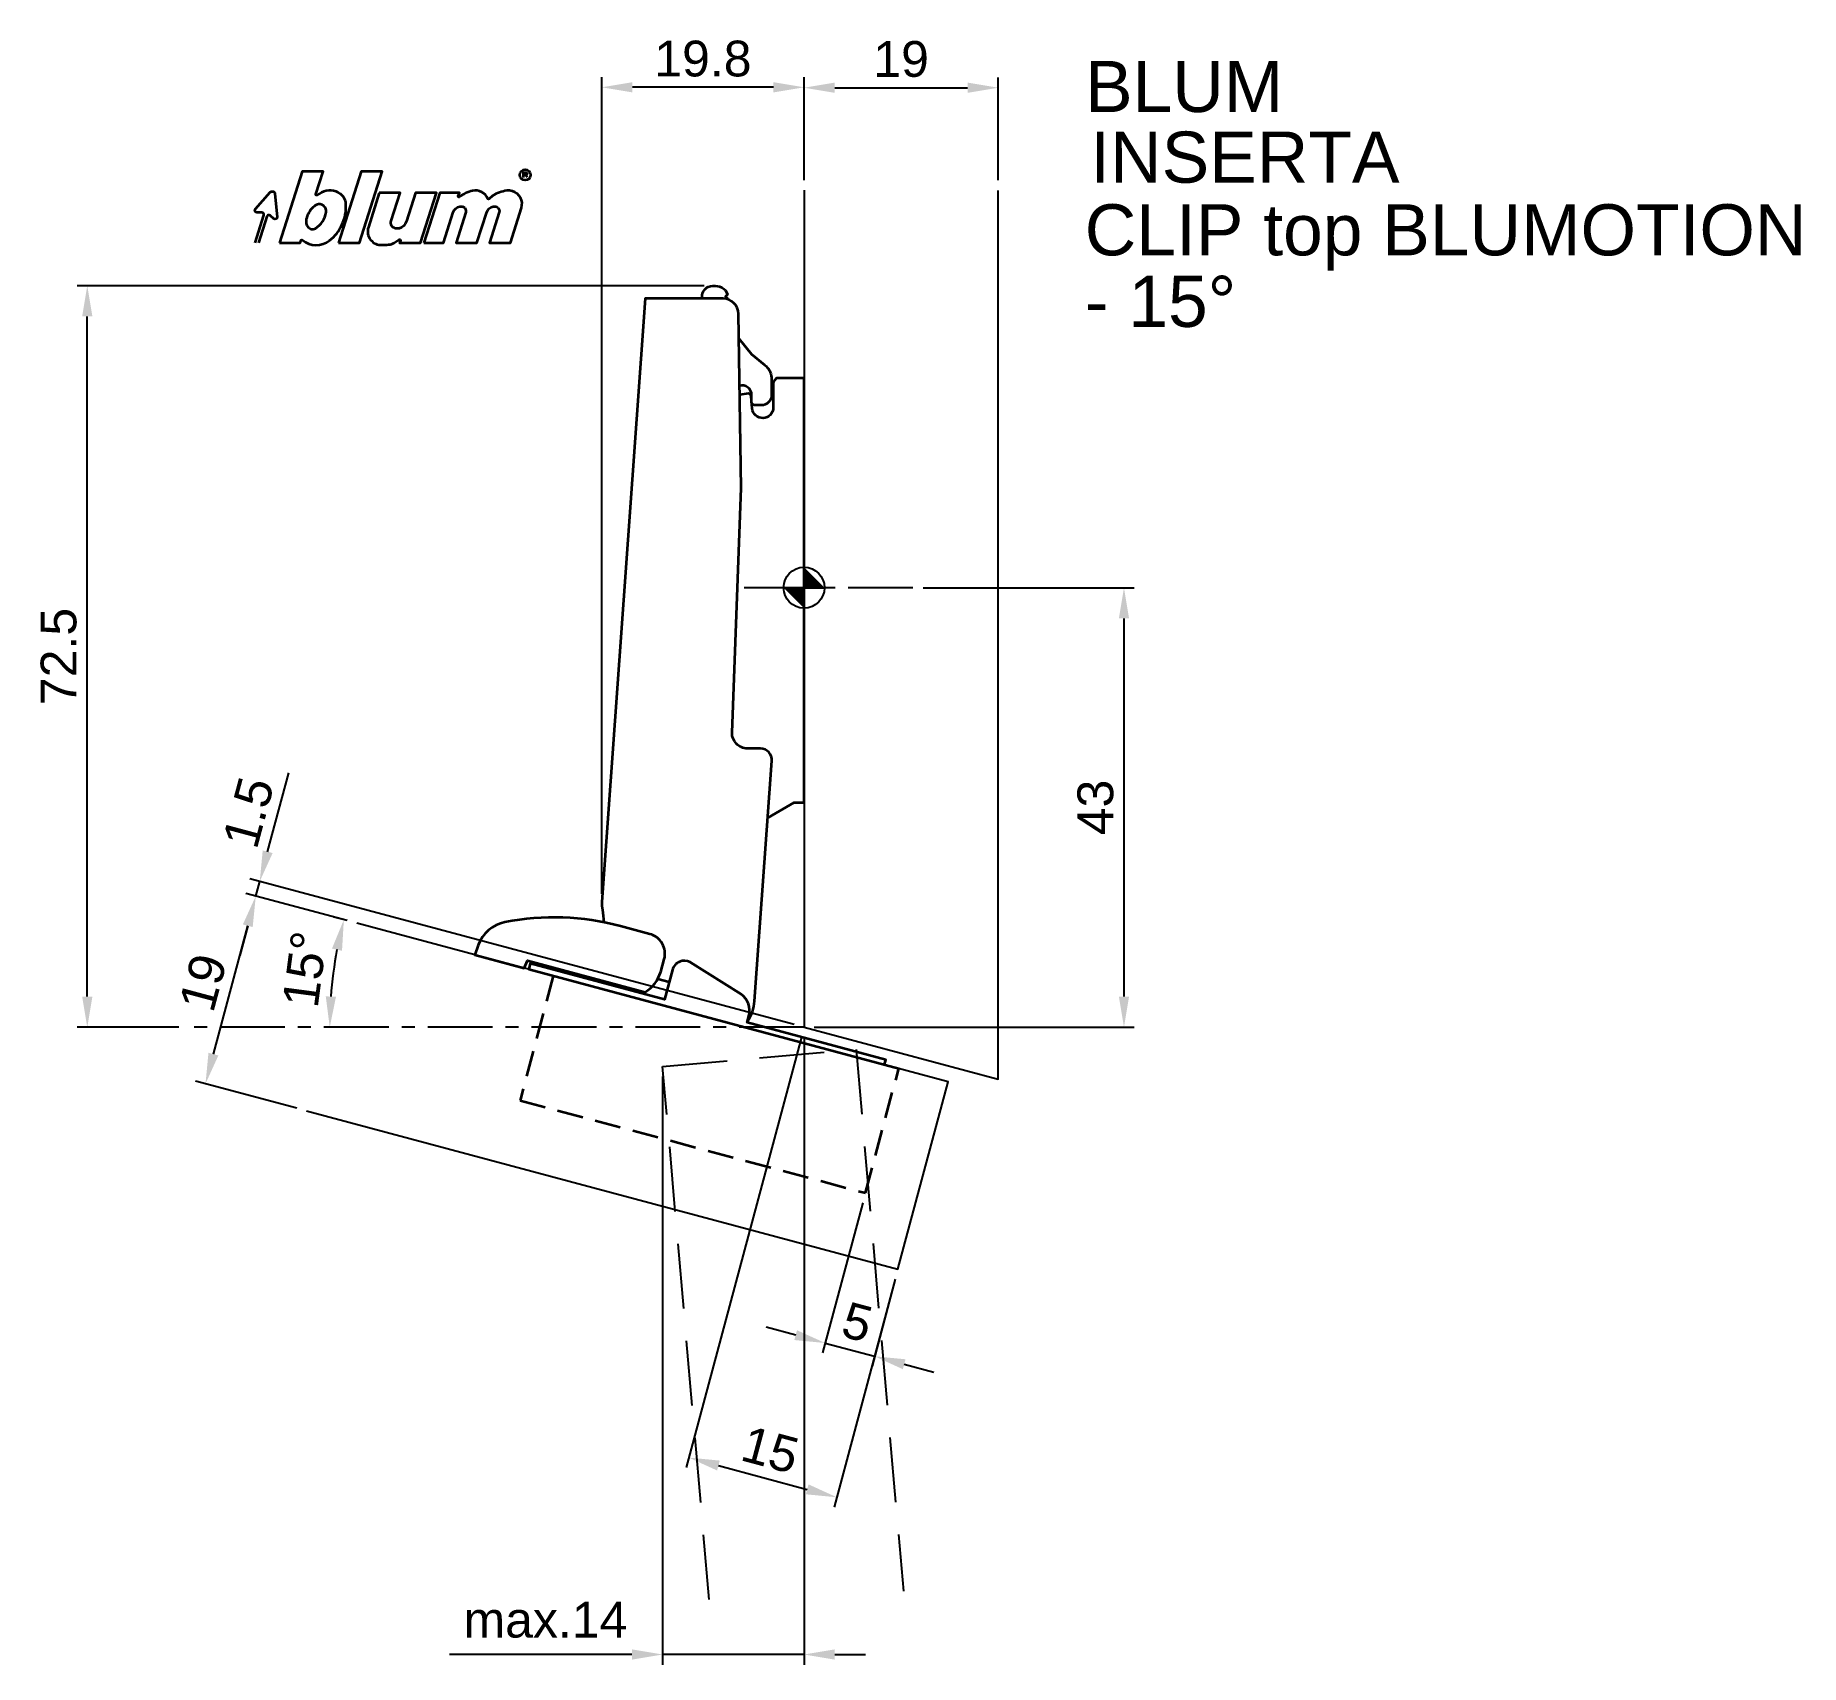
# Model space of a CAD drawing. Extents: x -75 to 98, y -105 to 54.
import ezdxf

# ---------------------------------------------------------------- set-up
doc = ezdxf.new("R2010")
doc.units = 0
doc.header["$PDMODE"] = 35
doc.header["$PDSIZE"] = 5
doc.linetypes.add('MITTE', pattern=[50.8, 31.75, -6.35, 6.35, -6.35])
doc.linetypes.add('STRICHLINIE', pattern=[19.05, 12.7, -6.35])
doc.layers.get('Defpoints').update_dxf_attribs({"linetype": 'CONTINUOUS'})
doc.layers.add('1', color=2, linetype='CONTINUOUS')
doc.layers.add('5', color=1, linetype='CONTINUOUS')
doc.layers.add('6', color=3, linetype='CONTINUOUS', lineweight=35)
doc.styles.add('Beschlag', font='ARIAL.TTF')
doc.dimstyles.new('Beschlag', dxfattribs={"dimtxt": 3.5, "dimasz": 3, "dimexe": 1, "dimexo": 1, "dimgap": 1, "dimtad": 1, "dimdec": 1, "dimdsep": 46, "dimtxsty": 'Beschlag', "dimcen": 2, "dimclrd": 256, "dimclre": 256, "dimclrt": 256, "dimadec": 1, "dimazin": 2, "dimtfac": 0.71, "dimtdec": 1, "dimtix": 1, "dimtmove": 2, "dimatfit": 0, "dimfxl": 0, "dimtolj": 1, "dimlwd": -1, "dimlwe": -1, "dimarcsym": 0})

# ---------------------------------------------------------------- blocks, each defined once
blk = doc.blocks.new('NullPunkt')
at = {"layer": '5'}
for points in [[(0, 2), (0, -2)], [(-2, 0), (2, 0)]]:
    blk.add_lwpolyline(points, dxfattribs=at)
blk.add_circle((0, 0), 2, dxfattribs=at)
for points in [[(0, 0), (-2, 0), (0, 2)], [(0, 0), (2, 0), (0, -2)]]:
    blk.add_solid(points, dxfattribs=at)
blk = doc.blocks.new('*D1')
at = {"layer": '1'}
for p, q in [((-9.79, 29.54), (-71.15, 29.54)), ((-70.15, -40), (-70.15, 26.54)), ((-61.18, -43), (-71.15, -43))]:
    blk.add_line(p, q, dxfattribs=at)
for points in [[(-70.65, 26.54), (-69.65, 26.54), (-70.15, 29.54)], [(-70.65, -40), (-69.65, -40), (-70.15, -43)]]:
    blk.add_solid(points, dxfattribs=at)
at = {"layer": 'Defpoints', "color": 0}
for p in [(-70.15, 29.54), (-8.79, 29.54), (-60.18, -43)]:
    blk.add_point(p, dxfattribs=at)
at = {"layer": '1', "insert": (-72.94, -6.73), "char_height": 3.5, "attachment_point": 5, "rotation": 90, "style": 'Beschlag'}
blk.add_mtext('\\A1;72.5', dxfattribs=at)
blk = doc.blocks.new('*D2')
at = {"layer": '1'}
for p, q in [((0, 39.88), (0, 49.91)), ((3, 48.91), (16, 48.91)), ((19, 39.86), (19, 49.91))]:
    blk.add_line(p, q, dxfattribs=at)
for points in [[(3, 49.41), (3, 48.41), (0, 48.91)], [(16, 49.41), (16, 48.41), (19, 48.91)]]:
    blk.add_solid(points, dxfattribs=at)
at = {"layer": 'Defpoints', "color": 0}
for p in [(19, 48.91), (0, 38.88), (19, 38.86)]:
    blk.add_point(p, dxfattribs=at)
at = {"layer": '1', "insert": (9.5, 51.7), "char_height": 3.5, "attachment_point": 5, "style": 'Beschlag'}
blk.add_mtext('\\A1;19', dxfattribs=at)
blk = doc.blocks.new('*D3')
at = {"layer": '1'}
for p, q in [((-44.73, -32.57), (-54.63, -29.92)), ((-57.8, -45.63), (-54.44, -33.07)), ((-49.65, -50.92), (-59.55, -48.27))]:
    blk.add_line(p, q, dxfattribs=at)
for points in [[(-54.92, -32.94), (-53.96, -33.2), (-53.66, -30.17)], [(-58.29, -45.5), (-57.32, -45.76), (-58.58, -48.53)]]:
    blk.add_solid(points, dxfattribs=at)
at = {"layer": 'Defpoints', "color": 0}
for p in [(-53.66, -30.17), (-43.76, -32.83), (-48.68, -51.18)]:
    blk.add_point(p, dxfattribs=at)
at = {"layer": '1', "insert": (-58.81, -38.63), "char_height": 3.5, "attachment_point": 5, "rotation": 75, "style": 'Beschlag'}
blk.add_mtext('\\A1;19', dxfattribs=at)
blk = doc.blocks.new('*D4')
at = {"layer": '1'}
for p, q in [((-52.5, -25.83), (-51.72, -22.93)), ((-0.97, -42.74), (-54.24, -28.47)), ((-53.66, -30.17), (-53.27, -28.73)), ((-44.73, -32.57), (-54.63, -29.92)), ((-54.44, -33.07), (-55.21, -35.97))]:
    blk.add_line(p, q, dxfattribs=at)
for points in [[(-52.98, -25.7), (-52.01, -25.96), (-53.27, -28.73)], [(-54.92, -32.94), (-53.96, -33.2), (-53.66, -30.17)]]:
    blk.add_solid(points, dxfattribs=at)
at = {"layer": 'Defpoints', "color": 0}
for p in [(-53.27, -28.73), (-43.76, -32.83), (0, -43)]:
    blk.add_point(p, dxfattribs=at)
at = {"layer": '1', "insert": (-54.37, -21.99), "char_height": 3.5, "attachment_point": 5, "rotation": 75, "style": 'Beschlag'}
blk.add_mtext('\\A1;1.5', dxfattribs=at)
blk = doc.blocks.new('Logo_BLUM')
at = {"layer": '6', "color": 20, "linetype": 'Continuous'}
for points in [[(2.39, 0), (4.43, 0), (4.52, 0.26, -0.512391), (4.62, 0.29, 0.357881), (7.3, 0.25, 0.116336), (8.5, 1.76, 0.127435), (8.89, 3.85, 0.227045), (8.36, 4.79, 0.273775), (6.5, 4.93), (6.04, 4.67, -0.689828), (5.94, 4.76), (6.65, 7), (4.61, 7)], [(5.59, 3.39, 0.16703), (4.99, 2.14, 0.322673), (5.41, 1.39, 0.260102), (5.93, 1.42, 0.211929), (6.95, 3, 0.250706), (6.73, 3.62, 0.316796), (6.01, 3.72, 0.086595)], [(12.15, 4.9), (11.09, 1.53, 0.527578), (12.44, -0.2, -0.003338), (13.06, -0.17, 0.131781), (13.63, 0.02), (14.12, 0.32, -0.706223), (14.22, 0.24), (14.15, 0), (16.19, 0), (17.75, 4.9), (15.7, 4.9), (14.81, 2.11, -0.253672), (14.11, 1.42, -0.127823), (13.72, 1.42, -0.447747), (13.33, 2.15), (14.2, 4.9)], [(16.53, 0), (18.44, 0), (19.39, 3, -0.282196), (20.04, 3.56, -0.141376), (20.38, 3.52, -0.3938), (20.62, 2.99), (19.67, 0), (21.72, 0), (22.67, 3, -0.282189), (23.31, 3.56, -0.141385), (23.65, 3.52, -0.393792), (23.89, 2.99), (22.94, 0), (24.99, 0), (26.07, 3.42, 0.424526), (25.18, 5.07, 0.098115), (24.64, 5.11, 0.114777), (23.24, 4.6), (22.89, 4.28, -0.522588), (22.79, 4.31, 0.36711), (21.28, 5.09, 0.102012), (20, 4.5, -0.748324), (19.89, 4.58), (20, 4.9), (18.08, 4.9)]]:
    blk.add_lwpolyline(points, format="xyb", close=True, dxfattribs=at)
blk.add_lwpolyline([(8.18, 0), (10.23, 0), (12.45, 7), (10.4, 7)], close=True, dxfattribs=at)
for points in [[(26.26, 6.4), (26.26, 6.9), (26.52, 6.9, -0.975005), (26.53, 6.67, 0.014563), (26.45, 6.67), (26.26, 6.67), (26.45, 6.67), (26.52, 6.6), (26.57, 6.53), (26.62, 6.42)], [(0, 0), (0.86, 2.7, 0.480207), (0.67, 2.98), (0.19, 2.97, -0.689229), (0.05, 3.33), (1.49, 4.95, -0.685285), (1.94, 4.79), (2.15, 2.54, -0.636083), (1.84, 2.36), (1.47, 2.68, 0.560356), (1.16, 2.59), (0.34, 0)]]:
    blk.add_lwpolyline(points, format="xyb", dxfattribs=at)
blk.add_circle((26.44, 6.65), 0.527, dxfattribs=at)
blk = doc.blocks.new('*D6')
at = {"layer": '1'}
for p, q in [((5.75, -60.17), (1.82, -74.86)), ((8.92, -67.65), (6.65, -76.15)), ((-0.82, -73.12), (-3.72, -72.34)), ((2.07, -73.89), (6.9, -75.19)), ((9.8, -75.97), (12.7, -76.74))]:
    blk.add_line(p, q, dxfattribs=at)
for points in [[(-0.69, -72.64), (-0.95, -73.6), (2.07, -73.89)], [(9.93, -75.48), (9.67, -76.45), (6.9, -75.19)]]:
    blk.add_solid(points, dxfattribs=at)
at = {"layer": 'Defpoints', "color": 0}
for p in [(6.01, -59.21), (9.18, -66.68), (6.9, -75.19)]:
    blk.add_point(p, dxfattribs=at)
at = {"layer": '1', "insert": (5.21, -71.86), "char_height": 3.5, "attachment_point": 5, "rotation": 345, "style": 'Beschlag'}
blk.add_mtext('\\A1;5', dxfattribs=at)
blk = doc.blocks.new('*D7')
at = {"layer": '1'}
for p, q in [((-0.26, -43.97), (-11.54, -86.07)), ((8.92, -67.65), (2.95, -89.95)), ((-8.38, -85.88), (0.31, -88.21))]:
    blk.add_line(p, q, dxfattribs=at)
for points in [[(-8.25, -85.39), (-8.51, -86.36), (-11.28, -85.1)], [(0.44, -87.72), (0.18, -88.69), (3.21, -88.98)]]:
    blk.add_solid(points, dxfattribs=at)
at = {"layer": 'Defpoints', "color": 0}
for p in [(0, -43), (9.18, -66.68), (3.21, -88.98)]:
    blk.add_point(p, dxfattribs=at)
at = {"layer": '1', "insert": (-3.31, -84.35), "char_height": 3.5, "attachment_point": 5, "rotation": 345, "style": 'Beschlag'}
blk.add_mtext('\\A1;15', dxfattribs=at)
blk = doc.blocks.new('*D9')
at = {"layer": '1'}
blk.add_line((-44.73, -32.57), (-46.01, -32.23), dxfattribs=at)
blk.add_arc((-5.8, -43), 40.63, 169.2317, 175.7684, dxfattribs=at)
for points in [[(-46.2, -35.3), (-45.22, -35.52), (-45.04, -32.48)], [(-45.81, -40.02), (-46.81, -39.98), (-46.42, -43)]]:
    blk.add_solid(points, dxfattribs=at)
at = {"layer": 'Defpoints', "color": 0}
for p in [(-43.76, -32.83), (-45.81, -35.94), (-60.18, -43), (0, -43), (14.1, -48.33)]:
    blk.add_point(p, dxfattribs=at)
at = {"layer": '1', "insert": (-48.84, -37.33), "char_height": 3.5, "attachment_point": 5, "rotation": 82.5, "style": 'Beschlag'}
blk.add_mtext('\\A1;15°', dxfattribs=at)
blk = doc.blocks.new('*D10')
at = {"layer": '1'}
for p, q in [((-19.79, -29.95), (-19.79, 49.95)), ((-3, 48.95), (-16.79, 48.95)), ((0, 39.88), (0, 49.95))]:
    blk.add_line(p, q, dxfattribs=at)
for points in [[(-16.79, 49.45), (-16.79, 48.45), (-19.79, 48.95)], [(-3, 49.45), (-3, 48.45), (0, 48.95)]]:
    blk.add_solid(points, dxfattribs=at)
at = {"layer": 'Defpoints', "color": 0}
for p in [(-19.79, 48.95), (0, 38.88), (-19.79, -30.95)]:
    blk.add_point(p, dxfattribs=at)
at = {"layer": '1', "insert": (-9.9, 51.74), "char_height": 3.5, "attachment_point": 5, "style": 'Beschlag'}
blk.add_mtext('\\A1;19.8', dxfattribs=at)
blk = doc.blocks.new('*D11')
at = {"layer": '1'}
for p, q in [((11.66, 0), (32.31, 0)), ((31.31, -3), (31.31, -40)), ((1, -43), (32.31, -43))]:
    blk.add_line(p, q, dxfattribs=at)
for points in [[(30.81, -3), (31.81, -3), (31.31, 0)], [(30.81, -40), (31.81, -40), (31.31, -43)]]:
    blk.add_solid(points, dxfattribs=at)
at = {"layer": 'Defpoints', "color": 0}
for p in [(10.66, 0), (0, -43), (31.31, -43)]:
    blk.add_point(p, dxfattribs=at)
at = {"layer": '1', "insert": (28.53, -21.5), "char_height": 3.5, "attachment_point": 5, "rotation": 90, "style": 'Beschlag'}
blk.add_mtext('\\A1;43', dxfattribs=at)
blk = doc.blocks.new('*D13')
at = {"layer": '1'}
for p, q in [((0, -44), (0, -105.36)), ((-13.84, -47.83), (-13.84, -105.36)), ((-16.84, -104.36), (-19.84, -104.36)), ((0, -104.36), (-13.84, -104.36)), ((3, -104.36), (6, -104.36))]:
    blk.add_line(p, q, dxfattribs=at)
for points in [[(-16.84, -103.86), (-16.84, -104.86), (-13.84, -104.36)], [(3, -103.86), (3, -104.86), (0, -104.36)]]:
    blk.add_solid(points, dxfattribs=at)
at = {"layer": 'Defpoints', "color": 0}
for p in [(0, -43), (-13.84, -46.83), (-13.84, -104.36)]:
    blk.add_point(p, dxfattribs=at)
at = {"layer": '1', "insert": (-25.31, -100.98), "char_height": 3.5, "attachment_point": 5, "style": 'Beschlag'}
blk.add_mtext('\\A1;max.14', dxfattribs=at)

msp = doc.modelspace()

# ---------------------------------------------------------------- linework, layer by layer
at = {"layer": '1'}
for p, q in [((-51.72, -22.93), (-50.43, -18.1)), ((-19.84, -104.36), (-34.71, -104.36))]:
    msp.add_line(p, q, dxfattribs=at)
at = {"layer": '5', "linetype": 'MITTE', "ltscale": 0.2}
msp.add_line((10.66, 0), (-6.27, 0), dxfattribs=at)
at = {"layer": '5'}
for points in [[(0, 38.88), (0, -43), (19, -48.09), (19, 38.86)], [(-48.68, -51.18), (9.18, -66.68), (14.1, -48.33), (-43.76, -32.83)]]:
    msp.add_lwpolyline(points, dxfattribs=at)
at = {"layer": '5', "linetype": 'MITTE', "ltscale": 0.2}
msp.add_lwpolyline([(0, -43), (-60.18, -43)], dxfattribs=at)
at = {"layer": '5', "linetype": 'STRICHLINIE', "ltscale": 0.5}
msp.add_lwpolyline([(-9.28, -98.99), (-13.84, -46.83), (5.09, -45.18), (9.72, -98.18)], dxfattribs=at)
at = {"layer": '6'}
msp.add_line((-13.21, -38.58), (-14.32, -38.28), dxfattribs=at)
for points in [[(-9.98, 28.28), (-9.98, 28.5, -0.303334), (-9.37, 29.42, -0.299395), (-7.69, 29.1), (-7.5, 28.68), (-7.68, 28.5), (-7.48, 28.3), (-7.48, 28.21)], [(-5.54, -42.43, 0.13394), (-4.84, -40.45), (-3.16, -16.95, 0.440461), (-4.25, -15.73), (-5.55, -15.73, -0.424475), (-7.04, -14.17), (-6.16, 9.73), (-6.43, 26.8, 0.409111), (-7.92, 28.28), (-15.55, 28.29), (-19.79, -30.73, 0.064443), (-19.74, -31.5), (-19.74, -31.5, -0.03834), (-19.6, -32.73, -0.03834)], [(-6.39, 24.38), (-5.14, 22.84), (-3.86, 21.8, -0.19903), (-3.18, 20.55), (-3.18, 18.85, -0.414226), (-4.18, 17.85), (-4.84, 17.85, -0.413327), (-5.13, 18.15), (-5.13, 18.85, 0.494832), (-6.32, 19.75, -2.632095)], [(-3.56, -22.51), (-0.98, -21.02), (0, -21.02), (0, 20.5), (-2.71, 20.5), (-2.94, 20.25, 0.241029), (-3.01, 20), (-3.01, 17.63, -0.957293), (-5.08, 17.54), (-5.19, 18.73, 0.388875), (-5.48, 19), (-6.3, 18.87)], [(7.86, -46.66), (7.99, -46.18), (-5.57, -42.54), (-5.4, -41.91, 0.312987), (-6.17, -39.76), (-11.15, -36.64, 0.486363), (-12.88, -37.38), (-13.66, -40.27), (-13.66, -40.27), (-26.8, -36.75), (-26.95, -37.33), (9.27, -47.04)]]:
    msp.add_lwpolyline(points, format="xyb", dxfattribs=at)
at = {"layer": '6', "flags": 128}
msp.add_lwpolyline([(-13.68, -36.33, 0.414214), (-15.09, -33.88), (-17.97, -33.11, 0.114125), (-29.27, -32.73, 0.262579), (-31.89, -34.97), (-32.23, -35.92), (-27.4, -37.21), (-27.06, -36.47), (-15.56, -39.56, 0.191102), (-14.03, -37.58), (-13.68, -36.33)], format="xyb", dxfattribs=at)
at = {"layer": '6', "linetype": 'STRICHLINIE', "ltscale": 0.2}
msp.add_lwpolyline([(-24.54, -37.98), (-27.8, -50.15), (6.01, -59.21), (9.27, -47.04)], dxfattribs=at)

# ---------------------------------------------------------------- block references
at = {"layer": '5', "rotation": 90}
msp.add_blockref('NullPunkt', (0, 0), dxfattribs=at)
at = {"layer": '6'}
msp.add_blockref('Logo_BLUM', (-53.73, 33.73), dxfattribs=at)

# ---------------------------------------------------------------- texts
at = {"layer": '1', "linetype": 'Continuous', "style": 'Beschlag'}
for s, p in [('BLUM', (27.5, 46.53)), ('CLIP top BLUMOTION', (27.47, 32.51)), ('- 15%%D', (27.47, 25.51))]:
    msp.add_text(s, height=5, dxfattribs=at).set_placement(p)
at = {"layer": '1', "insert": (28.01, 44.62), "char_height": 5, "width": 110.7908, "attachment_point": 1, "style": 'Beschlag'}
msp.add_mtext('INSERTA', dxfattribs=at)

# ---------------------------------------------------------------- dimensions: what is measured, and where the dimension line sits
at = {"layer": '1'}
dim = msp.add_linear_dim(base=(-19.79, 48.95), p1=(0, 38.88), p2=(-19.79, -30.95), dimstyle='Beschlag', dxfattribs=at)
dim.commit()
dim.dimension.update_dxf_attribs({"geometry": '*D10', "text_midpoint": (-9.9, 51.74)})
for base, p1, p2, angle, picture, middle in [((19, 48.91), (0, 38.88), (19, 38.86), 180, '*D2', (9.5, 51.7)), ((-70.15, 29.54), (-60.18, -43), (-8.79, 29.54), 90, '*D1', (-72.94, -6.73)), ((31.31, -43), (10.66, 0), (0, -43), 90, '*D11', (28.53, -21.5)), ((-53.66, -30.17), (-48.68, -51.18), (-43.76, -32.83), 75, '*D3', (-58.81, -38.63)), ((3.21, -88.98), (0, -43), (9.18, -66.68), 345, '*D7', (-3.31, -84.35)), ((6.9, -75.19), (6.01, -59.21), (9.18, -66.68), 345, '*D6', (5.21, -71.86))]:
    dim = msp.add_linear_dim(base=base, p1=p1, p2=p2, angle=angle, dimstyle='Beschlag', dxfattribs=at)
    dim.commit()
    dim.dimension.update_dxf_attribs({"geometry": picture, "text_midpoint": middle})
dim = msp.add_linear_dim(base=(-53.27, -28.73), p1=(-43.76, -32.83), p2=(0, -43), angle=75, dimstyle='Beschlag', dxfattribs=at)
dim.commit()
dim.dimension.update_dxf_attribs({"geometry": '*D4', "text_midpoint": (-54.37, -21.99), "dimtype": 160})
dim = msp.add_angular_dim_2l(base=(-45.81, -35.94), line1=((14.1, -48.33), (-43.76, -32.83)), line2=((0, -43), (-60.18, -43)), dimstyle='Beschlag', dxfattribs=at)
dim.commit()
dim.dimension.update_dxf_attribs({"geometry": '*D9', "text_midpoint": (-48.84, -37.33)})
dim = msp.add_linear_dim(base=(-13.84, -104.36), p1=(0, -43), p2=(-13.84, -46.83), text='max.14', dimstyle='Beschlag', dxfattribs=at)
dim.commit()
dim.dimension.update_dxf_attribs({"geometry": '*D13', "text_midpoint": (-25.31, -100.98), "dimtype": 160})

doc.saveas('drawing.dxf')
